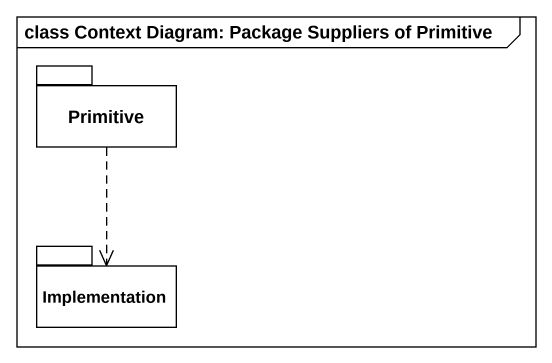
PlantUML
@startuml
mainframe class Context Diagram: Package Suppliers of Primitive
package Primitive {
}
package Implementation {
}
Primitive ..> Implementation
@enduml
